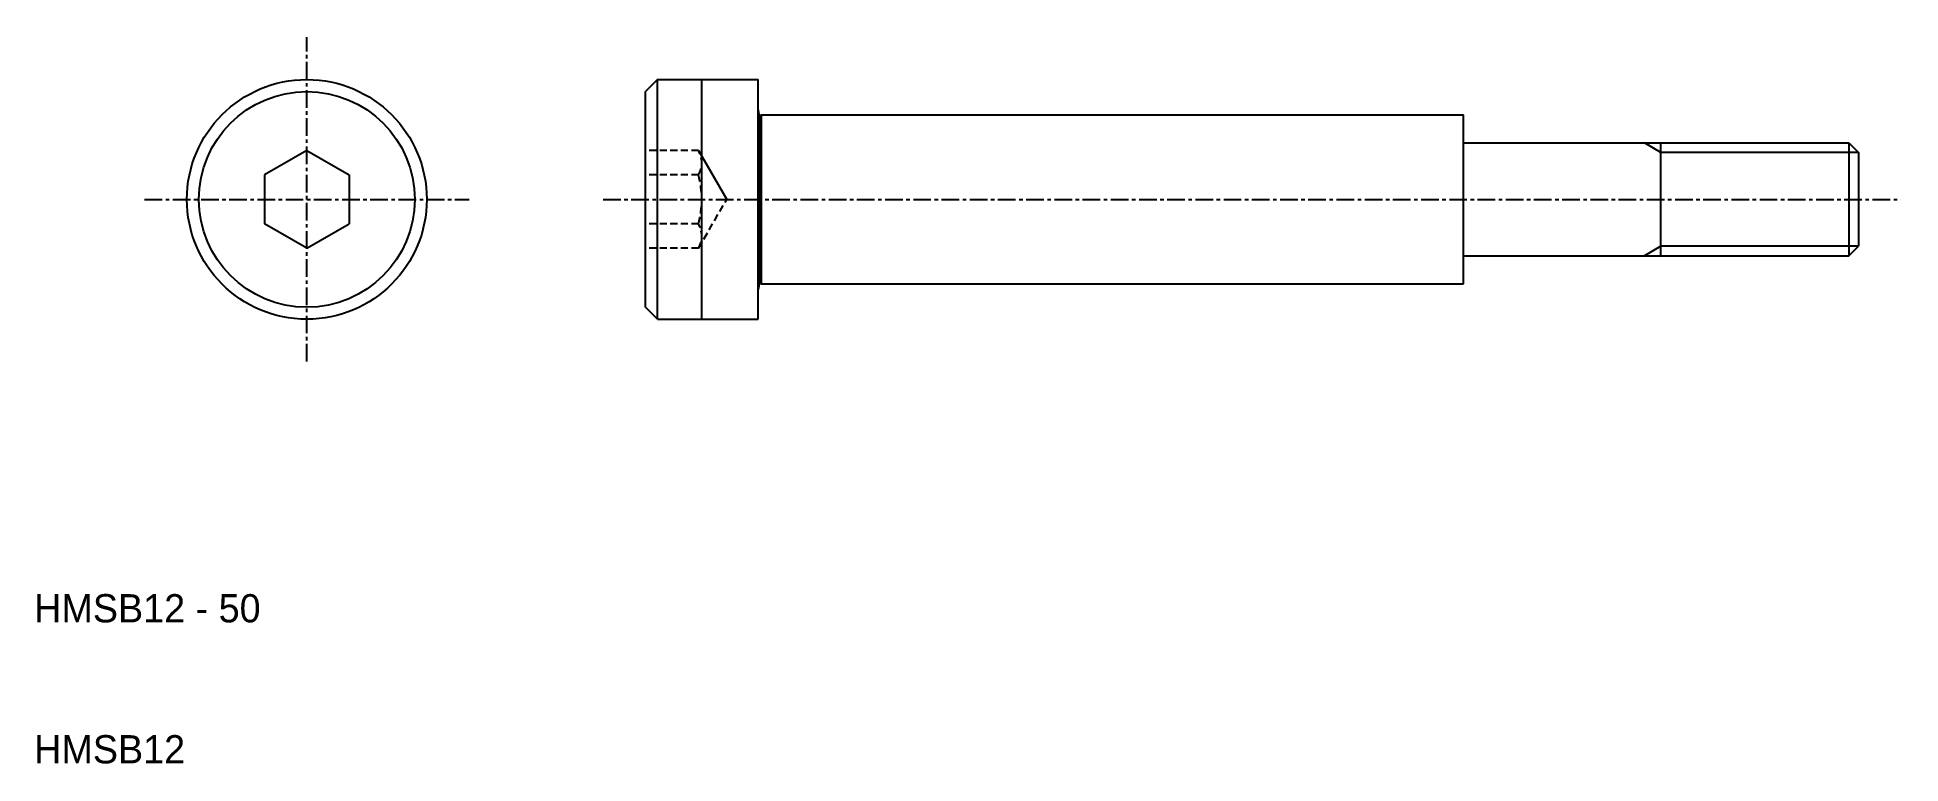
# Model space of a CAD drawing. Extents: x 10 to 142, y 10 to 62.
import ezdxf

# ---------------------------------------------------------------- set-up
doc = ezdxf.new("R2010")
doc.units = 0
doc.linetypes.add('CENTER', pattern=[2, 1.25, -0.25, 0.25, -0.25])
doc.linetypes.add('DASHED', pattern=[0.75, 0.5, -0.25])
doc.layers.get('0').update_dxf_attribs({"linetype": 'CONTINUOUS'})
doc.layers.add('CENTER', color=1, linetype='CENTER')

msp = doc.modelspace()

# ---------------------------------------------------------------- linework, layer by layer
at = {"color": 7, "linetype": 'CONTINUOUS'}
for p, q in [((54.18, 58.5), (53.33, 57.65)), ((54.18, 58.5), (61.33, 58.5)), ((54.18, 41.5), (54.18, 58.5)), ((57.33, 41.5), (57.33, 58.5)), ((61.33, 56.4), (61.33, 58.5)), ((53.33, 42.35), (53.33, 57.65)), ((61.33, 43.6), (61.33, 56.4)), ((61.43, 55.9), (61.33, 56.4)), ((61.53, 56), (61.43, 55.9)), ((61.43, 55.9), (61.43, 44.1)), ((61.53, 56), (61.53, 44)), ((61.53, 56), (111.33, 56)), ((111.33, 54), (111.33, 56)), ((29.33, 53.46), (26.33, 51.73)), ((29.33, 53.46), (32.33, 51.73)), ((57.1, 53.46), (59.1, 50)), ((111.33, 54), (138.65, 54)), ((111.33, 46), (111.33, 54)), ((125.33, 46), (125.33, 54)), ((138.65, 54), (138.65, 46)), ((138.65, 54), (139.33, 53.32)), ((139.33, 53.32), (139.33, 46.68)), ((26.33, 51.73), (26.33, 48.27)), ((32.33, 51.73), (32.33, 48.27)), ((29.33, 46.54), (26.33, 48.27)), ((29.33, 46.54), (32.33, 48.27)), ((138.65, 46), (139.33, 46.68)), ((111.33, 46), (138.65, 46)), ((111.33, 44), (111.33, 46)), ((61.43, 44.1), (61.33, 43.6)), ((61.33, 41.5), (61.33, 43.6)), ((61.53, 44), (61.43, 44.1)), ((61.53, 44), (111.33, 44)), ((54.18, 41.5), (53.33, 42.35)), ((54.18, 41.5), (61.33, 41.5))]:
    msp.add_line(p, q, dxfattribs=at)
at = {"color": 3, "linetype": 'DASHED'}
for p, q in [((57.1, 53.46), (53.33, 53.46)), ((57.1, 51.73), (53.33, 51.73)), ((57.1, 46.54), (59.1, 50)), ((57.1, 48.27), (53.33, 48.27)), ((57.1, 46.54), (53.33, 46.54))]:
    msp.add_line(p, q, dxfattribs=at)
at = {"color": 3, "linetype": 'CONTINUOUS'}
for p, q in [((125.33, 53.32), (124.16, 54)), ((139.33, 53.32), (125.33, 53.32)), ((125.33, 46.68), (124.16, 46)), ((139.33, 46.68), (125.33, 46.68))]:
    msp.add_line(p, q, dxfattribs=at)
at = {"color": 7, "linetype": 'CONTINUOUS'}
for radius in [8.5, 7.65]:
    msp.add_circle((29.33, 50), radius, dxfattribs=at)
at = {"color": 3, "linetype": 'DASHED'}
for centre, radius, start, end in [((55.6, 52.6), 1.73, 330, 30), ((50.75, 50), 6.58, 344.7385, 15.2615), ((55.6, 47.4), 1.73, 330, 30)]:
    msp.add_arc(centre, radius, start, end, dxfattribs=at)
at = {"layer": 'CENTER', "color": 1, "linetype": 'CENTER'}
for p, q in [((29.33, 38.5), (29.33, 61.5)), ((17.83, 50), (40.83, 50)), ((50.33, 50), (142.33, 50))]:
    msp.add_line(p, q, dxfattribs=at)

# ---------------------------------------------------------------- texts
at = {"color": 7, "linetype": 'CONTINUOUS'}
for s, p in [('HMSB12 - 50', (10, 20)), ('HMSB12', (10, 10))]:
    msp.add_text(s, height=2, dxfattribs=at).set_placement(p)

doc.saveas('drawing.dxf')
